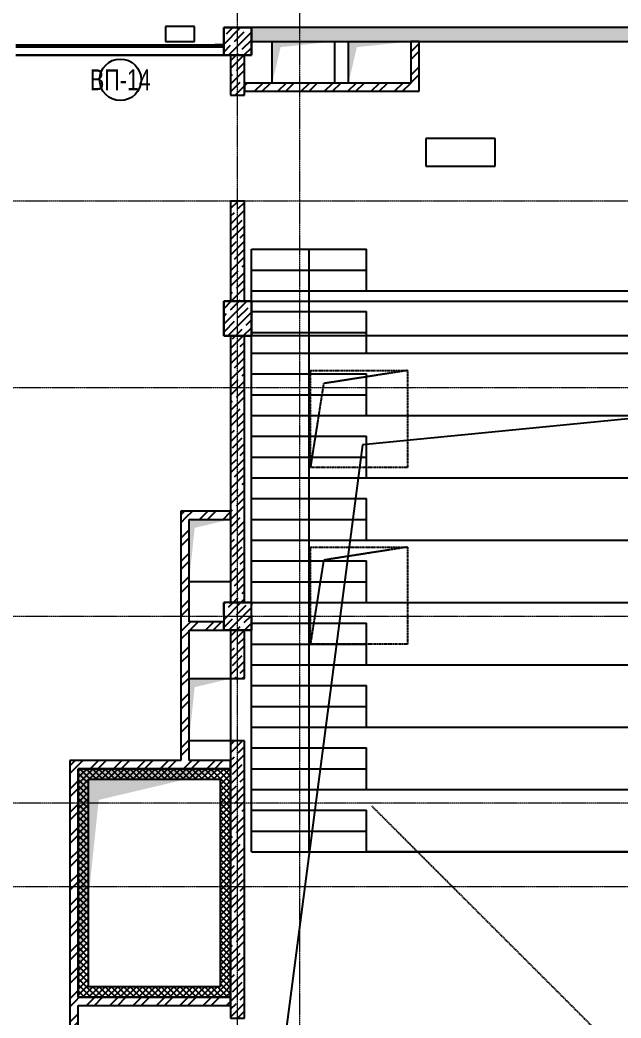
# Model space of a CAD drawing. Header units: millimetres. Extents: x -231292 to 573618, y -153144 to 564035.
# Drawn here: x 33364 to 42035, y 246166 to 260577 of the extents above; entities that cross this region are included whole.
import ezdxf
from ezdxf.enums import TextEntityAlignment as Align

# ---------------------------------------------------------------- set-up
doc = ezdxf.new("R2010")
doc.units = ezdxf.units.MM
for name, pattern in [('CENTER2', [28.575, 19.05, -3.175, 3.175, -3.175]), ('DASHED', [19.05, 12.7, -6.35]), ('HIDDEN', [9.525, 6.35, -3.175]), ('HIDDEN2', [4.7625, 3.175, -1.5875])]:
    doc.linetypes.add(name, pattern=pattern)
doc.layers.get('0').update_dxf_attribs({"color": 250})
doc.layers.get('Defpoints').update_dxf_attribs({"color": 250})
for name, color, linetype, lineweight in [('АР_Витраж марка', 250, 'Continuous', 9), ('АР_Двери_витраж', 250, 'Continuous', 9), ('АР_Колонны', 250, 'Continuous', 35), ('АР_Стены ЖБ', 250, 'Continuous', 35), ('АР_Стены кирпич', 250, 'Continuous', 20), ('АР_Стены ПЕНОблок', 250, 'Continuous', 20), ('АР_Тонкая', 250, 'Continuous', 5), ('АР_Утеплитель', 250, 'Continuous', 0), ('АР_Штриховка', 250, 'Continuous', 0), ('ЛК_Открытая', 250, 'Continuous', 5), ('РД_Оси_100', 250, 'Continuous', 0), ('РД_проем_инж перемыч_фахверк', 250, 'Continuous', 18)]:
    doc.layers.add(name, color=color, linetype=linetype, lineweight=lineweight)
doc.layers.add('КР_Балки-0.5', color=60, linetype='Continuous', lineweight=50, plot=False)
doc.layers.add('РД_Проем', color=250, linetype='Continuous', lineweight=0, plot=False)
doc.layers.add('МАГНИТЫ', color=7, linetype='Continuous', lineweight=30, true_color=0xd100d1)
doc.layers.add('РД_Витраж_перегородка', color=250, linetype='Continuous')
doc.styles.add('Arial_09', font='ARIALN.TTF', dxfattribs={"width": 0.9})
pattern_1 = [(45, (-195344.93, 50353), (-168.3798, 168.3798), []), (45, (-195232.68, 50353), (-168.3798, 168.3798), [])]
pattern_2 = [(45, (-195344.93, 50353), (-168.3798, 168.3798), []), (45, (-195232.68, 50353), (-168.3798, 168.3798), [])]
pattern_3 = [(45, (-195344.934, 50353), (-44.90128, 44.90128), []), (135, (-195344.934, 50353), (-44.90128, -44.90128), [])]

# ---------------------------------------------------------------- blocks, each defined once
blk = doc.blocks.new('МаркаВитража1')
at = {"layer": 'Defpoints'}
blk.add_circle((0, 0), 3, dxfattribs=at)
at = {"color": 0, "linetype": 'ByBlock', "lineweight": -2, "style": 'Arial_09', "width": 0.9}
blk.add_attdef('АР-ОКНО:НАИМЕНОВАНИЕ', text='', height=3, dxfattribs=at).set_placement((0, 0), align=Align.MIDDLE)
blk = doc.blocks.new('оси_рен')
at = {"layer": 'РД_Оси_100', "color": 251, "linetype": 'CENTER2', "true_color": 0x636466}
for p, q in [((1223252.916, 135558.25), (1223252.916, 223268.25)), ((1189697.958, 207313.25), (1241712.916, 207313.25)), ((1241712.916, 204613.25), (1189697.958, 204613.25)), ((1189697.958, 201313.25), (1241712.916, 201313.25)), ((1241712.916, 198613.25), (1189697.958, 198613.25)), ((1189697.958, 197413.25), (1241712.916, 197413.25))]:
    blk.add_line(p, q, dxfattribs=at)
blk.add_lwpolyline([(1224152.916, 135913.25), (1224152.916, 223268.25)], dxfattribs=at)

msp = doc.modelspace()

# ---------------------------------------------------------------- hatches: boundary and pattern name
at = {"layer": 'АР_Штриховка', "linetype": 'Continuous', "lineweight": 25, "true_color": 0x000000}
h = msp.add_hatch(dxfattribs=at)
h.set_pattern_fill('AR-CONC', color=18, angle=-315, style=0)
h.set_pattern_definition([(95, (-195344.93, 50353), (140.09465, 117.55338), [19.05, -209.55]), (40, (-195344.93, 50353), (-160.01845, 110.17673), [15.24, -167.64058]), (145.451445, (-195333.26, 50362.8), (-19.9238, 227.7301), [16.19001, -178.09024]), (91.1842, (-195380.85, 50388.92), (221.41024, 161.95341), [28.575, -314.325]), (141.63556, (-195362.4, 50402.42), (-7.08662, 342.82676), [24.28502, -267.1356]), (36.18415, (-195380.85, 50388.92), (-7.08662, 342.82676), [22.85997, -251.45973]), (66, (-195353.91, 50397.9), (179.51998, 34.89515), [19.05, -209.55]), (11, (-195353.91, 50397.9), (-86.53993, 173.94119), [15.24, -167.64]), (116.451445, (-195338.95, 50400.81), (92.98005, 208.83634), [16.19001, -178.08994]), (82.5, (-195344.934, 50353), (-57.605469, 61.973414), [0, -165.608, 0, -170.18, 0, -168.275]), (52.5, (-195344.93, 50353), (-23.589727, 118.087), [0, -97.028, 0, -161.798, 0, -64.135]), (12.5, (-195384.986, 50312.95), (99.927863, 91.826196), [0, -63.5, 0, -198.12, 0, -262.89]), (2.5, (-195402.95, 50294.99), (86.763904, 122.722393), [0, -82.55, 0, -131.572, 0, -186.69])])
h.paths.add_polyline_path([(36703.243, 260466.253), (36703.243, 260266.253), (39003.243, 260266.253), (39003.243, 260466.253)], flags=0)
h.paths.add_polyline_path([(39003.243, 260466.253), (39003.243, 260266.253), (42253.244, 260266.253), (42253.244, 260466.253)], flags=0)
h = msp.add_hatch(dxfattribs=at)
h.set_pattern_fill('ANSI32', color=18, scale=25, angle=-360, style=0)
h.set_pattern_definition(pattern_1)
h.paths.add_polyline_path([(39003.243, 259666.253), (39123.243, 259546.253), (39123.243, 260266.253), (39003.243, 260266.253)], flags=0)
h = msp.add_hatch(dxfattribs=at)
h.set_pattern_fill('ANSI32', color=18, scale=25, angle=360, style=0)
h.set_pattern_definition(pattern_1)
h.paths.add_polyline_path([(39123.243, 259546.253), (39003.243, 259666.253), (36603.243, 259666.253), (36603.243, 259546.253)], flags=0)
h = msp.add_hatch(dxfattribs=at)
h.set_pattern_fill('ANSI32', color=18, scale=25, style=0)
h.set_pattern_definition([(45, (-195344.93, 50353), (-168.3798, 168.3798), []), (45, (-195232.68, 50353), (-168.3798, 168.3798), [])])
h.paths.add_polyline_path([(35683.243, 249886.253), (35763.243, 249856.253), (35803.243, 249886.253), (35803.243, 251766.253), (35773.243, 251806.253), (35683.243, 251766.253)], flags=0)
h.paths.add_polyline_path([(35683.243, 251766.253), (35773.243, 251806.253), (35803.243, 251886.253), (35803.243, 253366.253), (35683.243, 253486.253)], flags=0)
h = msp.add_hatch(dxfattribs=at)
h.set_pattern_fill('ANSI32', color=18, scale=25, style=0)
h.set_pattern_definition(pattern_2)
h.paths.add_polyline_path([(35683.243, 253486.253), (35803.243, 253366.253), (36403.243, 253366.253), (36403.243, 253486.253)], flags=0)
h = msp.add_hatch(dxfattribs=at)
h.set_pattern_fill('ANSI32', color=18, scale=25, style=0)
h.set_pattern_definition(pattern_2)
h.paths.add_polyline_path([(35803.243, 251886.253), (35773.243, 251806.253), (35803.243, 251766.253), (36303.243, 251766.253), (36303.243, 251886.253)], flags=0)
h = msp.add_hatch(dxfattribs=at)
h.set_pattern_fill('ANSI32', color=18, scale=25, style=0)
h.set_pattern_definition([(45, (-195344.93, 50353), (-168.3798, 168.3798), []), (45, (-195232.68, 50353), (-168.3798, 168.3798), [])])
h.paths.add_polyline_path([(34083.243, 244546.253), (34203.243, 244666.253), (34203.243, 246346.253), (34173.243, 246426.253), (34083.243, 246466.253)], flags=0)
h.paths.add_polyline_path([(34083.243, 246466.253), (34173.243, 246426.253), (34203.243, 246466.253), (34203.243, 249766.253), (34083.243, 249886.253)], flags=0)
h = msp.add_hatch(dxfattribs=at)
h.set_pattern_fill('ANSI32', color=18, scale=25, style=0)
h.set_pattern_definition([(45, (-195344.93, 50353), (-168.3798, 168.3798), []), (45, (-195232.68, 50353), (-168.3798, 168.3798), [])])
h.paths.add_polyline_path([(34083.243, 249886.253), (34203.243, 249766.253), (35803.243, 249766.253), (35763.243, 249856.253), (35683.243, 249886.253)], flags=0)
h.paths.add_polyline_path([(35803.243, 249886.253), (35763.243, 249856.253), (35803.243, 249766.253), (36403.243, 249766.253), (36403.243, 249886.253)], flags=0)
h = msp.add_hatch(dxfattribs=at)
h.set_pattern_fill('ANSI37', color=18, scale=20, angle=360, style=0)
h.set_pattern_definition(pattern_3)
h.paths.add_polyline_path([(36253.243, 249616.253), (36403.243, 249766.253), (34203.243, 249766.253), (34353.243, 249616.253)], flags=0)
h = msp.add_hatch(dxfattribs=at)
h.set_pattern_fill('ANSI37', color=18, scale=20, angle=-360, style=0)
h.set_pattern_definition(pattern_3)
h.paths.add_polyline_path([(34353.243, 249616.253), (34203.243, 249766.253), (34203.243, 246466.253), (34353.243, 246616.253)], flags=0)
h = msp.add_hatch(dxfattribs=at)
h.set_pattern_fill('ANSI37', color=18, scale=20, style=0)
h.set_pattern_definition([(45, (-195344.934, 50353), (-44.90128, 44.90128), []), (135, (-195344.934, 50353), (-44.90128, -44.90128), [])])
h.paths.add_polyline_path([(36253.243, 246616.253), (36403.243, 246466.253), (36403.243, 249766.253), (36253.243, 249616.253)], flags=0)
h = msp.add_hatch(dxfattribs=at)
h.set_pattern_fill('ANSI37', color=18, scale=20, style=0)
h.set_pattern_definition([(45, (-195344.934, 50353), (-44.90128, 44.90128), []), (135, (-195344.934, 50353), (-44.90128, -44.90128), [])])
h.paths.add_polyline_path([(34353.243, 246616.253), (34203.243, 246466.253), (36403.243, 246466.253), (36253.243, 246616.253)], flags=0)
h = msp.add_hatch(dxfattribs=at)
h.set_pattern_fill('ANSI32', color=18, scale=25, angle=360, style=0)
h.set_pattern_definition(pattern_1)
h.paths.add_polyline_path([(36403.243, 246346.253), (36403.243, 246466.253), (34203.243, 246466.253), (34173.243, 246426.253), (34203.243, 246346.253)], flags=0)

# ---------------------------------------------------------------- linework, layer by layer
at = {"color": 18, "linetype": 'Continuous', "lineweight": 25, "true_color": 0x000000}
for p, q in [((37003.243, 259666.253), (37003.243, 260266.253)), ((37003.243, 260266.253), (37903.243, 260266.253)), ((37903.243, 260266.253), (37903.243, 259666.253)), ((38103.243, 259666.253), (38103.243, 260266.253)), ((38103.243, 260266.253), (39003.243, 260266.253)), ((39003.243, 260266.253), (39003.243, 259666.253)), ((37903.243, 259666.253), (37003.243, 259666.253)), ((39003.243, 259666.253), (38103.243, 259666.253)), ((35803.243, 252466.253), (35803.243, 253366.253)), ((35803.243, 253366.253), (36403.243, 253366.253)), ((36403.243, 253366.253), (36403.243, 252466.253)), ((36403.243, 252466.253), (35803.243, 252466.253)), ((35803.243, 250166.253), (35803.243, 251066.253)), ((35803.243, 251066.253), (36403.243, 251066.253)), ((36403.243, 251066.253), (36403.243, 250166.253)), ((36403.243, 250166.253), (35803.243, 250166.253)), ((34203.243, 246466.253), (34203.243, 249766.253)), ((34203.243, 249766.253), (36403.243, 249766.253)), ((36403.243, 249766.253), (36403.243, 246466.253)), ((36403.243, 246466.253), (34203.243, 246466.253))]:
    msp.add_line(p, q, dxfattribs=at)
at = {"color": 18, "lineweight": 25, "true_color": 0x000000}
for p, q in [((40220.885, 258866.866), (39220.885, 258866.866)), ((39220.885, 258866.866), (39220.885, 258466.866)), ((40220.885, 258466.866), (40220.885, 258866.866)), ((39220.885, 258466.866), (40220.885, 258466.866))]:
    msp.add_line(p, q, dxfattribs=at)
at = {"color": 18, "linetype": 'HIDDEN', "lineweight": 25, "ltscale": 0.07, "true_color": 0x000000}
for p, q in [((37553.243, 255515.928), (38953.243, 255515.928)), ((37553.243, 254115.928), (37553.243, 255515.928)), ((37553.243, 255515.928), (38953.243, 255515.928)), ((37553.243, 254115.928), (37553.243, 255515.928)), ((38953.243, 255515.928), (37744.451, 255327.42)), ((38953.243, 255515.928), (37744.451, 255327.42)), ((38953.243, 255515.928), (38953.243, 254115.928)), ((38953.243, 255515.928), (38953.243, 254115.928)), ((37744.451, 255327.42), (37553.243, 254115.928)), ((37744.451, 255327.42), (37553.243, 254115.928)), ((38953.243, 254115.928), (37553.243, 254115.928)), ((38953.243, 254115.928), (37553.243, 254115.928)), ((37553.243, 252965.928), (38953.243, 252965.928)), ((37553.243, 251565.928), (37553.243, 252965.928)), ((37553.243, 252965.928), (38953.243, 252965.928)), ((37553.243, 251565.928), (37553.243, 252965.928)), ((38953.243, 252965.928), (37744.451, 252777.42)), ((38953.243, 252965.928), (37744.451, 252777.42)), ((38953.243, 252965.928), (38953.243, 251565.928)), ((38953.243, 252965.928), (38953.243, 251565.928)), ((37744.451, 252777.42), (37553.243, 251565.928)), ((37744.451, 252777.42), (37553.243, 251565.928)), ((38953.243, 251565.928), (37553.243, 251565.928)), ((38953.243, 251565.928), (37553.243, 251565.928))]:
    msp.add_line(p, q, dxfattribs=at)
at = {"color": 18, "linetype": 'Continuous', "lineweight": 25, "true_color": 0x000000}
for points in [[(37003.243, 259666.253), (37003.243, 260266.253), (37124.427, 260184.307), (37903.243, 260266.253)], [(38103.243, 259666.253), (38103.243, 260266.253), (38224.427, 260184.307), (39003.243, 260266.253)], [(35803.243, 252466.253), (35803.243, 253366.253), (35884.032, 253243.334), (36403.243, 253366.253)], [(35803.243, 250166.253), (35803.243, 251066.253), (35884.032, 250943.334), (36403.243, 251066.253)], [(34203.243, 246466.253), (34203.243, 249766.253), (34499.47, 249315.549), (36403.243, 249766.253)]]:
    msp.add_solid(points, dxfattribs=at)
at = {"layer": 'АР_Двери_витраж', "color": 18, "linetype": 'Continuous', "lineweight": 25, "true_color": 0x000000}
for p, q in [((36303.243, 260216.253), (36175.273, 260216.253)), ((36175.273, 260216.253), (36175.273, 260186.253)), ((36303.243, 260216.253), (36175.273, 260216.253)), ((36175.273, 260216.253), (36175.273, 260186.253)), ((36175.273, 260186.253), (36303.243, 260186.253)), ((36175.273, 260186.253), (36303.243, 260186.253)), ((36303.244, 260216.253), (36303.243, 260216.253)), ((36303.244, 260216.253), (36303.243, 260216.253)), ((36303.244, 260066.253), (36303.244, 260216.253)), ((36303.244, 260066.253), (36303.244, 260216.253)), ((36303.243, 260066.253), (36303.244, 260066.253)), ((36303.243, 260066.253), (36303.244, 260066.253))]:
    msp.add_line(p, q, dxfattribs=at)
at = {"layer": 'АР_Колонны', "color": 18, "linetype": 'HIDDEN2', "lineweight": 25, "true_color": 0x000000}
for p, q in [((36303.243, 260466.253), (36703.243, 260466.253)), ((36303.243, 260066.253), (36303.243, 260466.253)), ((36703.243, 260466.253), (36703.243, 260066.253)), ((36703.243, 260066.253), (36303.243, 260066.253)), ((36303.243, 256516.253), (36703.243, 256516.253)), ((36303.243, 256016.253), (36303.243, 256516.253)), ((36703.243, 256516.253), (36703.243, 256016.253)), ((36703.243, 256016.253), (36303.243, 256016.253)), ((36303.243, 252166.253), (36703.243, 252166.253)), ((36303.243, 251766.253), (36303.243, 252166.253)), ((36703.243, 252166.253), (36703.243, 251766.253)), ((36703.243, 251766.253), (36303.243, 251766.253))]:
    msp.add_line(p, q, dxfattribs=at)
at = {"layer": 'АР_Колонны', "color": 18, "linetype": 'Continuous', "lineweight": 25, "true_color": 0x000000}
for p, q in [((36303.243, 260466.253), (36303.243, 260066.253)), ((36703.243, 260466.253), (36303.243, 260466.253)), ((36303.243, 260066.253), (36303.243, 260466.253)), ((36303.243, 260466.253), (36703.243, 260466.253)), ((36703.243, 260066.253), (36703.243, 260466.253)), ((36703.243, 260466.253), (36703.243, 260066.253)), ((36303.243, 260066.253), (36703.243, 260066.253)), ((36703.243, 260066.253), (36303.243, 260066.253)), ((36303.243, 256516.253), (36303.243, 256016.253)), ((36703.243, 256516.253), (36303.243, 256516.253)), ((36303.243, 256016.253), (36303.243, 256516.253)), ((36303.243, 256516.253), (36703.243, 256516.253)), ((36703.243, 256016.253), (36703.243, 256516.253)), ((36703.243, 256516.253), (36703.243, 256016.253)), ((36303.243, 256016.253), (36703.243, 256016.253)), ((36703.243, 256016.253), (36303.243, 256016.253)), ((36703.243, 252166.253), (36303.243, 252166.253)), ((36303.243, 252166.253), (36303.243, 251766.253)), ((36703.243, 252166.253), (36303.243, 252166.253)), ((36303.243, 252166.253), (36303.243, 251766.253)), ((36703.243, 251766.253), (36703.243, 252166.253)), ((36703.243, 251766.253), (36703.243, 252166.253)), ((36303.243, 251766.253), (36703.243, 251766.253)), ((36303.243, 251766.253), (36703.243, 251766.253))]:
    msp.add_line(p, q, dxfattribs=at)
at = {"layer": 'АР_Стены ЖБ', "color": 18, "linetype": 'Continuous', "lineweight": 25, "true_color": 0x000000}
for p, q in [((36303.243, 260066.253), (36303.243, 260466.253)), ((36303.243, 260466.253), (36703.243, 260466.253)), ((36703.243, 260466.253), (36703.243, 260066.253)), ((36703.243, 260066.253), (36303.243, 260066.253)), ((36603.243, 260066.253), (36403.243, 260066.253)), ((36403.243, 260066.253), (36403.243, 259491.029)), ((36603.243, 259491.029), (36603.243, 260066.253)), ((36403.243, 259491.029), (36603.243, 259491.029)), ((36603.243, 257961.029), (36403.243, 257961.029)), ((36403.243, 257961.029), (36403.244, 256516.253)), ((36603.244, 256516.253), (36603.243, 257961.029)), ((36303.243, 256016.253), (36303.243, 256516.253)), ((36303.243, 256516.253), (36703.243, 256516.253)), ((36403.244, 256516.253), (36603.244, 256516.253)), ((36703.243, 256516.253), (36703.243, 256016.253)), ((36703.243, 256016.253), (36303.243, 256016.253)), ((36603.243, 256016.253), (36403.243, 256016.253)), ((36403.243, 256016.253), (36403.244, 252166.253)), ((36603.244, 252166.253), (36603.243, 256016.253)), ((36703.243, 252166.253), (36303.243, 252166.253)), ((36303.243, 252166.253), (36303.243, 251766.253)), ((36403.244, 252166.253), (36603.244, 252166.253)), ((36703.243, 251766.253), (36703.243, 252166.253)), ((36303.243, 251766.253), (36703.243, 251766.253)), ((36603.243, 251766.253), (36403.243, 251766.253)), ((36403.243, 251766.253), (36403.243, 251066.253)), ((36603.243, 251066.253), (36603.243, 251766.253)), ((36403.243, 251066.253), (36603.243, 251066.253)), ((36603.243, 250166.253), (36403.243, 250166.253)), ((36403.243, 250166.253), (36403.243, 246166.253)), ((36603.243, 246166.253), (36603.243, 250166.253)), ((36403.243, 246166.253), (36603.243, 246166.253))]:
    msp.add_line(p, q, dxfattribs=at)
at = {"layer": 'АР_Стены ЖБ', "color": 18, "lineweight": 25, "true_color": 0x000000}
for p, q in [((54393.244, 256016.253), (38304.92, 254444.416)), ((38304.92, 254444.416), (36703.243, 242141.253))]:
    msp.add_line(p, q, dxfattribs=at)
at = {"layer": 'АР_Стены кирпич', "color": 18, "linetype": 'Continuous', "lineweight": 25, "true_color": 0x000000}
for p, q in [((39123.243, 260266.253), (39003.243, 260266.253)), ((39003.243, 260266.253), (39003.243, 259666.253)), ((39123.243, 259546.253), (39123.243, 260266.253)), ((33378.244, 260066.253), (36303.243, 260066.253)), ((39003.243, 259666.253), (36603.243, 259666.253)), ((36603.243, 259666.253), (36603.243, 259546.253)), ((36603.243, 259546.253), (39123.243, 259546.253)), ((35683.243, 253486.253), (35683.243, 251766.253)), ((36403.243, 253486.253), (35683.243, 253486.253)), ((36403.243, 253366.253), (36403.243, 253486.253)), ((35803.243, 251886.253), (35803.243, 253366.253)), ((35803.243, 253366.253), (36403.243, 253366.253)), ((35683.243, 251766.253), (35683.243, 249886.253)), ((36303.243, 251886.253), (35803.243, 251886.253)), ((35803.243, 249886.253), (35803.243, 251766.253)), ((35803.243, 251766.253), (36303.243, 251766.253)), ((36303.243, 251766.253), (36303.243, 251886.253)), ((34083.243, 249886.253), (34083.243, 246466.253)), ((35683.243, 249886.253), (34083.243, 249886.253)), ((36403.243, 249886.253), (35803.243, 249886.253)), ((36403.243, 249766.253), (36403.243, 249886.253)), ((34203.243, 246466.253), (34203.243, 249766.253)), ((34203.243, 249766.253), (35803.243, 249766.253)), ((35803.243, 249766.253), (36403.243, 249766.253)), ((34083.243, 246466.253), (34083.243, 244546.253)), ((36403.243, 246466.253), (34203.243, 246466.253)), ((36403.243, 246346.253), (36403.243, 246466.253)), ((34203.243, 246346.253), (36403.243, 246346.253)), ((34203.243, 244666.253), (34203.243, 246346.253))]:
    msp.add_line(p, q, dxfattribs=at)
at = {"layer": 'АР_Стены ПЕНОблок', "color": 18, "linetype": 'Continuous', "lineweight": 25, "true_color": 0x000000}
for p, q in [((36703.243, 260466.253), (36703.243, 260266.253)), ((39003.243, 260466.253), (36703.243, 260466.253)), ((42253.244, 260466.253), (39003.243, 260466.253)), ((36703.243, 260266.253), (39003.243, 260266.253)), ((39003.243, 260266.253), (42253.244, 260266.253))]:
    msp.add_line(p, q, dxfattribs=at)
at = {"layer": 'АР_Тонкая', "color": 18, "linetype": 'DASHED', "lineweight": 25, "true_color": 0x000000}
msp.add_line((38438.256, 249227.862), (45503.256, 242162.862), dxfattribs=at)
at = {"layer": 'АР_Утеплитель', "color": 18, "linetype": 'Continuous', "lineweight": 25, "true_color": 0x000000}
for p, q in [((36403.243, 249766.253), (34203.243, 249766.253)), ((34203.243, 249766.253), (34203.243, 246466.253)), ((36403.243, 246466.253), (36403.243, 249766.253)), ((34353.243, 249616.253), (36253.243, 249616.253)), ((34353.243, 246616.253), (34353.243, 249616.253)), ((36253.243, 249616.253), (36253.243, 246616.253)), ((36253.243, 246616.253), (34353.243, 246616.253)), ((34203.243, 246466.253), (36403.243, 246466.253))]:
    msp.add_line(p, q, dxfattribs=at)
at = {"layer": 'АР_Штриховка', "color": 18, "linetype": 'Continuous', "lineweight": 25, "true_color": 0x000000}
for p, q in [((36303.243, 260448.565), (36320.931, 260466.253)), ((36303.243, 260224.058), (36545.438, 260466.253)), ((36345.674, 260378.742), (36433.185, 260466.253)), ((36369.944, 260066.253), (36703.243, 260399.552)), ((36457.927, 260266.489), (36598.244, 260406.806)), ((36654.37, 260462.932), (36657.691, 260466.253)), ((36570.18, 260154.236), (36703.243, 260287.299)), ((36303.243, 260111.805), (36401.801, 260210.363)), ((36594.451, 260066.253), (36703.243, 260175.045)), ((36403.243, 259875.045), (36594.451, 260066.253)), ((36403.243, 259987.299), (36482.197, 260066.253)), ((36482.197, 260066.253), (36514.054, 260098.109)), ((36403.243, 259650.539), (36603.243, 259850.539)), ((36485.991, 259845.54), (36603.243, 259962.792)), ((36403.243, 259762.792), (36429.864, 259789.413)), ((36403.243, 259538.286), (36542.117, 259677.16)), ((36598.244, 259733.287), (36603.243, 259738.286)), ((36468.239, 259491.029), (36603.243, 259626.033)), ((36580.492, 259491.029), (36603.243, 259513.779)), ((36403.243, 257854.488), (36509.784, 257961.029)), ((36403.243, 257629.982), (36603.243, 257829.982)), ((36514.054, 257853.045), (36603.243, 257942.235)), ((36403.243, 257742.235), (36457.927, 257796.919)), ((36429.864, 257544.349), (36570.18, 257684.666)), ((36403.244, 257405.475), (36603.243, 257605.475)), ((36403.244, 257180.969), (36603.244, 257380.969)), ((36403.244, 257293.222), (36485.991, 257375.969)), ((36542.117, 257432.096), (36603.244, 257493.222)), ((36457.927, 257123.4), (36598.244, 257263.716)), ((36403.244, 256956.463), (36603.244, 257156.463)), ((36403.244, 256844.21), (36514.054, 256955.02)), ((36570.18, 257011.146), (36603.244, 257044.21)), ((36403.244, 256731.956), (36603.244, 256931.956)), ((36485.991, 256702.45), (36603.244, 256819.703)), ((36412.047, 256516.253), (36603.244, 256707.45)), ((36303.243, 256407.449), (36412.047, 256516.253)), ((36303.243, 256182.943), (36636.553, 256516.253)), ((36401.801, 256393.754), (36524.3, 256516.253)), ((36403.244, 256619.703), (36429.864, 256646.323)), ((36524.3, 256516.253), (36542.117, 256534.07)), ((36598.244, 256590.197), (36603.244, 256595.197)), ((36514.054, 256281.501), (36654.37, 256421.817)), ((36303.243, 256295.196), (36345.674, 256337.627)), ((36317.611, 256085.057), (36457.927, 256225.374)), ((36361.059, 256016.253), (36703.243, 256358.437)), ((36626.307, 256169.247), (36703.243, 256246.183)), ((36473.313, 256016.253), (36570.18, 256113.121)), ((36585.566, 256016.253), (36703.243, 256133.93)), ((36403.243, 255833.931), (36585.566, 256016.253)), ((36429.864, 255972.804), (36473.313, 256016.253)), ((36403.243, 255609.424), (36603.243, 255809.424)), ((36403.243, 255721.677), (36485.991, 255804.424)), ((36542.117, 255860.551), (36603.243, 255921.677)), ((36457.927, 255551.855), (36598.244, 255692.171)), ((36403.243, 255384.918), (36603.243, 255584.918)), ((36403.243, 255272.665), (36514.054, 255383.475)), ((36403.243, 255160.411), (36603.243, 255360.411)), ((36570.18, 255439.602), (36603.243, 255472.664)), ((36485.991, 255130.905), (36603.243, 255248.158)), ((36403.243, 254935.905), (36603.243, 255135.905)), ((36403.243, 255048.158), (36429.864, 255074.779)), ((36403.243, 254823.652), (36542.117, 254962.525)), ((36598.244, 255018.652), (36603.243, 255023.652)), ((36403.243, 254711.399), (36603.243, 254911.399)), ((36514.054, 254709.956), (36603.243, 254799.145)), ((36403.244, 254486.892), (36603.243, 254686.892)), ((36403.243, 254599.145), (36457.927, 254653.829)), ((36429.864, 254401.259), (36570.18, 254541.576)), ((36403.244, 254262.386), (36603.244, 254462.386)), ((36542.117, 254289.006), (36603.244, 254350.133)), ((36403.244, 254037.879), (36603.244, 254237.879)), ((36403.244, 254150.133), (36485.991, 254232.88)), ((36457.927, 253980.31), (36598.244, 254120.626)), ((36403.244, 253813.373), (36603.244, 254013.373)), ((36403.244, 253701.12), (36514.054, 253811.93)), ((36403.244, 253588.867), (36603.244, 253788.867)), ((36570.18, 253868.057), (36603.244, 253901.12)), ((36485.991, 253559.36), (36603.244, 253676.613)), ((36403.244, 253364.36), (36603.244, 253564.36)), ((36403.244, 253476.613), (36429.864, 253503.234)), ((36403.244, 253252.107), (36542.117, 253390.981)), ((36403.244, 253139.854), (36603.244, 253339.854)), ((36598.244, 253447.107), (36603.244, 253452.107)), ((36514.054, 253138.411), (36603.244, 253227.601)), ((36403.244, 252915.348), (36603.244, 253115.348)), ((36403.244, 253027.601), (36457.927, 253082.284)), ((36429.864, 252829.715), (36570.18, 252970.031)), ((36403.244, 252690.841), (36603.244, 252890.841)), ((36542.117, 252717.461), (36603.244, 252778.588)), ((36403.244, 252466.335), (36603.244, 252666.335)), ((36403.244, 252578.588), (36485.991, 252661.335)), ((36457.927, 252408.765), (36598.244, 252549.082)), ((36403.244, 252241.828), (36603.244, 252441.828)), ((36570.18, 252296.512), (36603.244, 252329.575)), ((36439.922, 252166.253), (36514.054, 252240.385)), ((36552.175, 252166.253), (36603.244, 252217.322)), ((36303.243, 252141.828), (36327.668, 252166.253)), ((36303.243, 251917.321), (36552.175, 252166.253)), ((36303.243, 252029.574), (36317.611, 252043.942)), ((36373.737, 252100.069), (36439.922, 252166.253)), ((36376.681, 251766.253), (36703.243, 252092.815)), ((36485.991, 251987.816), (36626.307, 252128.132)), ((36303.243, 251805.068), (36429.864, 251931.689)), ((36598.244, 251875.562), (36703.243, 251980.562)), ((36403.243, 251568.308), (36601.188, 251766.253)), ((36403.243, 251680.562), (36488.934, 251766.253)), ((36488.934, 251766.253), (36542.117, 251819.436)), ((36601.188, 251766.253), (36703.243, 251868.308)), ((36514.054, 251566.866), (36603.243, 251656.055)), ((36403.243, 251343.802), (36603.243, 251543.802)), ((36403.243, 251456.055), (36457.927, 251510.739)), ((36403.243, 251119.296), (36603.243, 251319.296)), ((36429.864, 251258.17), (36570.18, 251398.486)), ((36542.117, 251145.917), (36603.243, 251207.042)), ((36462.454, 251066.253), (36485.991, 251089.79)), ((36574.707, 251066.253), (36603.243, 251094.789)), ((36403.243, 249996.764), (36572.732, 250166.253)), ((36403.243, 250109.017), (36460.479, 250166.253)), ((36514.054, 249995.321), (36603.243, 250084.51)), ((36403.243, 249772.257), (36603.243, 249972.257)), ((36403.243, 249884.51), (36457.927, 249939.195)), ((36403.243, 249547.751), (36603.243, 249747.751)), ((36429.864, 249686.625), (36570.18, 249826.941)), ((36542.117, 249574.372), (36603.243, 249635.498)), ((36403.243, 249323.244), (36603.243, 249523.244)), ((36403.243, 249435.498), (36485.991, 249518.245)), ((36457.927, 249265.675), (36598.244, 249405.992)), ((36403.243, 249098.738), (36603.243, 249298.738)), ((36570.18, 249153.422), (36603.243, 249186.485)), ((36403.243, 248986.485), (36514.054, 249097.296)), ((36403.243, 248874.232), (36603.243, 249074.232)), ((36485.991, 248844.726), (36603.243, 248961.978)), ((36403.243, 248649.725), (36603.243, 248849.725)), ((36403.243, 248761.978), (36429.864, 248788.599)), ((36598.244, 248732.473), (36603.243, 248737.472)), ((36403.243, 248537.472), (36542.117, 248676.346)), ((36403.243, 248425.219), (36603.243, 248625.219)), ((36514.054, 248423.776), (36603.243, 248512.966)), ((36403.243, 248200.712), (36603.243, 248400.712)), ((36403.243, 248312.966), (36457.927, 248367.65)), ((36403.243, 247976.206), (36603.243, 248176.206)), ((36429.864, 248115.08), (36570.18, 248255.397)), ((36542.117, 248002.827), (36603.243, 248063.953)), ((36403.243, 247751.7), (36603.243, 247951.7)), ((36403.243, 247863.953), (36485.991, 247946.7)), ((36403.243, 247527.193), (36603.243, 247727.193)), ((36457.927, 247694.131), (36598.244, 247834.447)), ((36570.18, 247581.877), (36603.243, 247614.94)), ((36403.243, 247414.94), (36514.054, 247525.751)), ((36403.243, 247302.687), (36603.243, 247502.687)), ((36485.991, 247273.181), (36603.243, 247390.434)), ((36403.243, 247078.18), (36603.243, 247278.18)), ((36403.243, 247190.434), (36429.864, 247217.055)), ((36598.244, 247160.928), (36603.243, 247165.927)), ((36403.243, 246965.927), (36542.117, 247104.801)), ((36403.243, 246853.674), (36603.243, 247053.674)), ((36514.054, 246852.232), (36603.243, 246941.421)), ((36403.243, 246629.168), (36603.243, 246829.168)), ((36403.243, 246741.421), (36457.927, 246796.105)), ((36403.243, 246404.661), (36603.243, 246604.661)), ((36429.864, 246543.535), (36570.18, 246683.852)), ((36542.117, 246431.282), (36603.243, 246492.408)), ((36403.243, 246180.155), (36603.243, 246380.155)), ((36403.243, 246292.408), (36485.991, 246375.156)), ((36501.594, 246166.253), (36598.244, 246262.902))]:
    msp.add_line(p, q, dxfattribs=at)
at = {"layer": 'КР_Балки-0.5', "color": 18, "lineweight": 25, "ltscale": 200, "true_color": 0x000000}
for p, q in [((36703.244, 256016.253), (36703.244, 256516.253)), ((36703.244, 256516.253), (54303.244, 256516.253)), ((54303.244, 256016.253), (36703.244, 256016.253))]:
    msp.add_line(p, q, dxfattribs=at)
at = {"layer": 'ЛК_Открытая', "color": 18, "lineweight": 25, "true_color": 0x000000}
for p, q in [((36703.243, 248566.253), (36703.243, 257266.253)), ((36703.243, 257266.253), (38363.243, 257266.253)), ((37533.243, 257251.812), (37533.243, 256785.563)), ((38363.243, 256666.253), (38363.243, 257266.253)), ((36703.243, 256966.253), (38363.243, 256966.253)), ((36703.243, 256666.253), (38363.243, 256666.253)), ((37533.243, 256785.563), (37533.243, 248566.253)), ((38363.243, 256666.253), (52643.243, 256666.253)), ((38363.243, 256666.253), (52643.243, 256666.253)), ((36703.243, 256366.253), (38363.243, 256366.253)), ((38363.243, 255766.253), (38363.243, 256366.253)), ((38363.243, 255766.253), (38363.243, 256366.253)), ((36703.243, 256066.253), (38363.243, 256066.253)), ((36703.243, 255766.253), (38363.243, 255766.253)), ((38363.243, 255766.253), (52643.243, 255766.253)), ((36703.243, 255466.253), (38363.243, 255466.253)), ((38363.243, 254866.253), (38363.243, 255466.253)), ((38363.243, 254866.253), (38363.243, 255466.253)), ((36703.243, 255166.253), (38363.243, 255166.253)), ((36703.243, 254866.253), (38363.243, 254866.253)), ((38363.243, 254866.253), (52643.243, 254866.253)), ((36703.243, 254566.253), (38363.243, 254566.253)), ((38363.243, 253966.253), (38363.243, 254566.253)), ((38363.243, 253966.253), (38363.243, 254566.253)), ((36703.243, 254266.253), (38363.243, 254266.253)), ((36703.243, 253966.253), (38363.243, 253966.253)), ((38363.243, 253966.253), (52643.243, 253966.253)), ((36703.243, 253666.253), (38363.243, 253666.253)), ((38363.243, 253066.253), (38363.243, 253666.253)), ((38363.243, 253066.253), (38363.243, 253666.253)), ((36703.243, 253366.253), (38363.243, 253366.253)), ((36703.243, 253066.253), (38363.243, 253066.253)), ((38363.243, 253066.253), (52643.243, 253066.253)), ((36703.243, 252766.253), (38363.243, 252766.253)), ((38363.243, 252166.253), (38363.243, 252766.253)), ((38363.243, 252166.253), (38363.243, 252766.253)), ((36703.243, 252466.253), (38363.243, 252466.253)), ((36703.243, 252166.253), (38363.243, 252166.253)), ((38363.243, 252166.253), (52643.243, 252166.253)), ((36703.243, 251866.253), (38363.243, 251866.253)), ((38363.243, 251266.253), (38363.243, 251866.253)), ((38363.243, 251266.253), (38363.243, 251866.253)), ((36703.243, 251566.253), (38363.243, 251566.253)), ((36703.243, 251266.253), (38363.243, 251266.253)), ((38363.243, 251266.253), (52643.243, 251266.253)), ((36703.243, 250966.253), (38363.243, 250966.253)), ((38363.243, 250366.253), (38363.243, 250966.253)), ((38363.243, 250366.253), (38363.243, 250966.253)), ((36703.243, 250666.253), (38363.243, 250666.253)), ((36703.243, 250366.253), (38363.243, 250366.253)), ((38363.243, 250366.253), (52643.243, 250366.253)), ((36703.243, 250066.253), (38363.243, 250066.253)), ((38363.243, 249466.253), (38363.243, 250066.253)), ((38363.243, 249466.253), (38363.243, 250066.253)), ((36703.243, 249766.253), (38363.243, 249766.253)), ((36703.243, 249466.253), (38363.243, 249466.253)), ((38363.243, 249466.253), (52643.243, 249466.253)), ((36703.243, 249166.253), (38363.243, 249166.253)), ((38363.243, 248566.253), (38363.243, 249166.253)), ((38363.243, 248566.253), (38363.243, 249166.253)), ((36703.243, 248866.253), (38363.243, 248866.253)), ((36703.243, 248566.253), (38363.243, 248566.253)), ((52643.243, 248566.253), (38363.243, 248566.253)), ((38363.243, 248566.253), (52643.243, 248566.253))]:
    msp.add_line(p, q, dxfattribs=at)
at = {"layer": 'МАГНИТЫ', "color": 18, "lineweight": 25, "true_color": 0x000000}
for p, q in [((35883.347, 260482.925), (35463.673, 260482.925)), ((35463.673, 260482.925), (35463.673, 260266.253)), ((35883.347, 260266.253), (35883.347, 260482.925)), ((35463.673, 260266.253), (35883.347, 260266.253))]:
    msp.add_line(p, q, dxfattribs=at)
at = {"layer": 'РД_Витраж_перегородка', "color": 18, "linetype": 'Continuous', "lineweight": 25, "true_color": 0x000000}
for p, q in [((33303.244, 260216.253), (36175.273, 260216.253)), ((33303.244, 260066.253), (36175.273, 260066.253))]:
    msp.add_line(p, q, dxfattribs=at)
at = {"layer": 'РД_Проем', "color": 18, "linetype": 'Continuous', "lineweight": 25, "true_color": 0x000000}
for p, q in [((33303.244, 260186.253), (36303.243, 260186.253)), ((33303.244, 260066.253), (36303.243, 260066.253))]:
    msp.add_line(p, q, dxfattribs=at)
at = {"layer": 'РД_проем_инж перемыч_фахверк', "color": 18, "linetype": 'Continuous', "lineweight": 25, "true_color": 0x000000}
for p, q in [((36303.244, 260186.253), (33303.244, 260186.253)), ((36303.244, 260066.253), (33303.244, 260066.253))]:
    msp.add_line(p, q, dxfattribs=at)

# ---------------------------------------------------------------- block references
at = {"rotation": 359.999868838025}
msp.add_blockref('оси_рен', (-1186750.035, 50655.808), dxfattribs=at)
at = {"layer": 'АР_Витраж марка', "color": 18, "linetype": 'Continuous', "lineweight": 25, "true_color": 0x000000, "xscale": 100, "yscale": 100, "zscale": 100}
msp.add_blockref('МаркаВитража1', (34812.633, 259712.839), dxfattribs=at).add_auto_attribs({'АР-ОКНО:НАИМЕНОВАНИЕ': 'ВП-14'})

doc.saveas('drawing.dxf')
